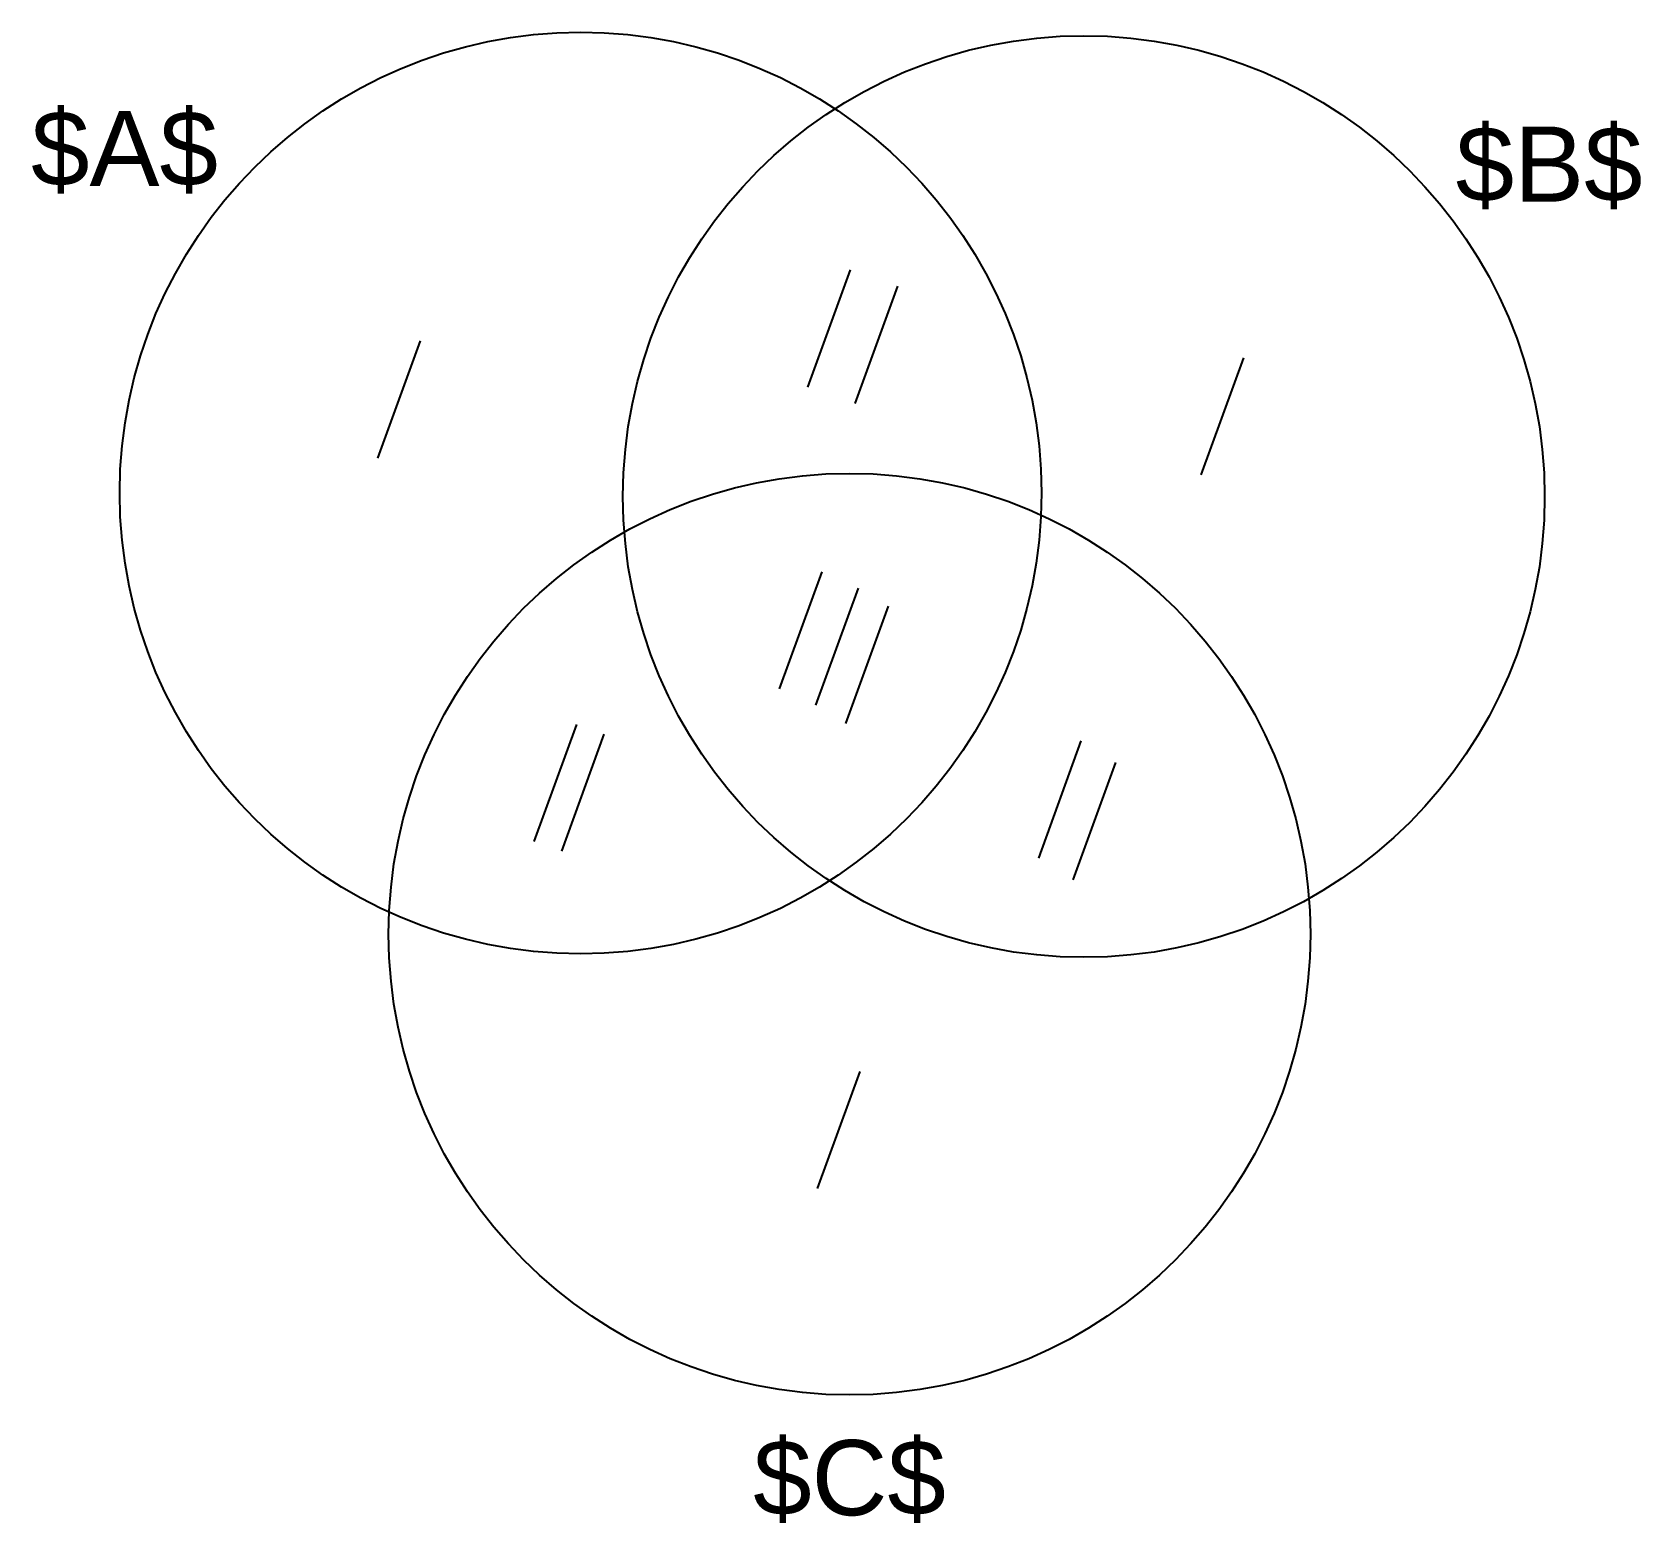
# Model space of a CAD drawing. Header units: inches. Extents: x 457 to 885, y 166 to 562.
import ezdxf
from ezdxf.enums import TextEntityAlignment as Align

# ---------------------------------------------------------------- set-up
doc = ezdxf.new("R2010")
doc.units = ezdxf.units.IN
doc.header["$MEASUREMENT"] = 0
doc.styles.get("Standard").update_dxf_attribs({"font": 'arial.ttf'})

msp = doc.modelspace()

# ---------------------------------------------------------------- linework, layer by layer
for p, q in [((674.3, 498.82), (662.96, 467.65)), ((686.88, 494.44), (675.54, 463.27)), ((559.96, 479.93), (548.62, 448.76)), ((778.92, 475.46), (767.58, 444.29)), ((666.74, 418.54), (655.4, 387.37)), ((676.42, 414.19), (665.08, 383.02)), ((684.42, 409.34), (673.08, 378.17)), ((601.54, 377.92), (590.2, 346.75)), ((608.83, 375.34), (597.49, 344.17)), ((735.7, 373.52), (724.36, 342.35)), ((744.9, 367.78), (733.56, 336.61)), ((676.86, 285.6), (665.52, 254.43))]:
    msp.add_line(p, q)
for centre in [(602.6, 439.47), (736.45, 438.53), (674.13, 322.12)]:
    msp.add_circle(centre, 122.57)

# ---------------------------------------------------------------- texts
msp.add_text('$A$', height=20).set_placement((506.15, 515.11), align=Align.BOTTOM_RIGHT)
msp.add_text('$B$', height=20).set_placement((835.34, 510.95), align=Align.BOTTOM_LEFT)
msp.add_text('$C$', height=20).set_placement((674.13, 187.55), align=Align.TOP_CENTER)

doc.saveas('drawing.dxf')
